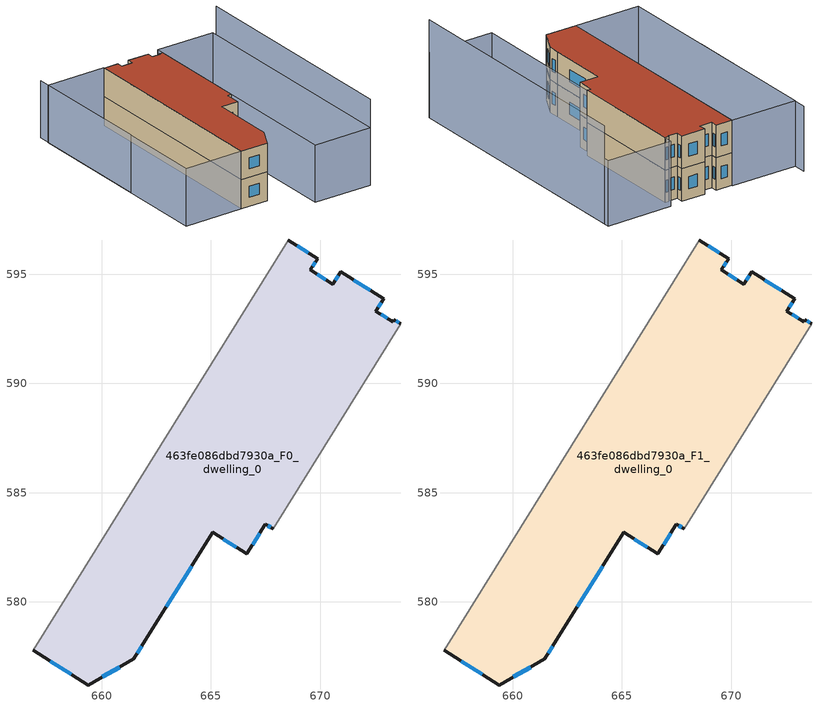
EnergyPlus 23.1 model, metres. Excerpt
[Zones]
463fe086dbd7930a_F0_dwelling_0
 floor ground (EU_floor_Construction): 672.91,593.87 672.56,593.31 673.32,592.83 673.38,592.92 673.69,592.73 667.86,583.34 667.5,583.57 666.65,582.2 665.09,583.18 662,578.24 661.47,577.39 659.39,576.2 656.88,577.78 668.54,596.57 669.89,595.72 669.56,595.19 670.59,594.55 670.94,595.11 z0
 wall outside (EU_wall_Construction): 673.69,592.73 673.38,592.92 673.32,592.83 672.56,593.31 672.91,593.87 670.94,595.11 670.59,594.55 669.56,595.19 669.89,595.72 668.54,596.57 / 656.88,577.78 659.39,576.2 661.47,577.39 662,578.24 665.09,583.18 666.65,582.2 667.5,583.57 667.86,583.34 z0:3
 wall adiabatic (EU_wall_Construction): 667.86,583.34 673.69,592.73 / 668.54,596.57 656.88,577.78 z0:3
 window (EU_Window_Construction): 672.67,593.48 672.8,593.7 / 673.09,592.98 672.8,593.16 / 673.6,592.79 673.48,592.86 / 667.62,583.49 667.75,583.41 / 666.91,582.63 667.24,583.14 / 665.58,582.88 666.16,582.51 / 662.96,579.78 664.13,581.64 / 661.63,577.66 661.83,577.98 / 660.04,576.57 660.82,577.02 / 657.66,577.28 658.61,576.69 / 669.47,595.98 668.96,596.3 / 669.66,595.36 669.79,595.55 / 670.27,594.75 669.88,594.99 / 670.83,594.93 670.7,594.72 / 672.3,594.26 671.55,594.72 z0.93:2.07
463fe086dbd7930a_F1_dwelling_0
 floor to 463fe086dbd7930a_F0_dwelling_0 (EU_floor_Construction): 672.91,593.87 672.56,593.31 673.32,592.83 673.38,592.92 673.69,592.73 667.86,583.34 667.5,583.57 666.65,582.2 665.09,583.18 662,578.24 661.47,577.39 659.39,576.2 656.88,577.78 668.54,596.57 669.89,595.72 669.56,595.19 670.59,594.55 670.94,595.11 z3
 wall outside (EU_wall_Construction): 673.69,592.73 673.38,592.92 673.32,592.83 672.56,593.31 672.91,593.87 670.94,595.11 670.59,594.55 669.56,595.19 669.89,595.72 668.54,596.57 / 656.88,577.78 659.39,576.2 661.47,577.39 662,578.24 665.09,583.18 666.65,582.2 667.5,583.57 667.86,583.34 z3:6
 wall adiabatic (EU_wall_Construction): 667.86,583.34 673.69,592.73 / 668.54,596.57 656.88,577.78 z3:6
 window (EU_Window_Construction): 672.67,593.48 672.8,593.7 / 673.09,592.98 672.8,593.16 / 673.6,592.79 673.48,592.86 / 667.62,583.49 667.75,583.41 / 666.91,582.63 667.24,583.14 / 665.58,582.88 666.16,582.51 / 662.96,579.78 664.13,581.64 / 661.63,577.66 661.83,577.98 / 660.04,576.57 660.82,577.02 / 657.66,577.28 658.61,576.69 / 669.47,595.98 668.96,596.3 / 669.66,595.36 669.79,595.55 / 670.27,594.75 669.88,594.99 / 670.83,594.93 670.7,594.72 / 672.3,594.26 671.55,594.72 z3.93:5.07
 roof outside (EU_roof_Construction): 667.86,583.34 673.69,592.73 673.38,592.92 673.32,592.83 672.56,593.31 672.91,593.87 670.94,595.11 670.59,594.55 669.56,595.19 669.89,595.72 668.54,596.57 656.88,577.78 659.39,576.2 661.47,577.39 662,578.24 665.09,583.18 666.65,582.2 667.5,583.57 z6
shading: 663.8,601.06 656.16,588.75 / 679.56,590.04 666.19,568.52 / 666.19,568.52 660.76,571.89 / 660.76,571.89 674.12,593.42 / 674.12,593.42 679.56,590.04 / 668.58,596.63 656.88,577.78 / 656.88,577.78 651.44,581.15 / 651.44,581.15 663.14,600 / 663.14,600 668.58,596.63 z0:6; 666.18,568.49 679.25,589.55 z0:9
[Building]
EU S2 Campaign: North Axis=0; Terrain=City; Solar Distribution=FullExterior
[Site:Location]
Montreal-Trudeau.Intl.AP: Latitude=45.4667; Longitude=-73.75; Time Zone=-5; Elevation=36
[SizingPeriod:WeatherFileDays]
AnnualSizingPeriod: Begin Month=1; Begin Day of Month=1; End Month=12; End Day of Month=31; Day of Week for Start Day=Monday; Use Weather File Daylight Saving Period=No; Use Weather File Rain and Snow Indicators=No
[MATERIAL]
EU_InternalMass_Material: Roughness=MediumRough; Thickness=0.1; Conductivity=1; Density=1800; Specific Heat=900; Thermal Absorptance=0.9; Solar Absorptance=0.7; Visible Absorptance=0.7
[MATERIAL:NOMASS] Roughness=MediumRough; Thermal Absorptance=0.9; Solar Absorptance=0.7; Visible Absorptance=0.7
Name | Thermal Resistance
EU_wall_NoMass; EU_floor_NoMass | 1.36485
EU_roof_NoMass | 2.55992
[WINDOWMATERIAL:SIMPLEGLAZINGSYSTEM]
EU_Window_SimpleGlazing: UFactor=3.92339; Solar Heat Gain Coefficient=0.8; Visible Transmittance=0.8
[CONSTRUCTION]
EU_wall_Construction: EU_wall_NoMass
EU_roof_Construction: EU_roof_NoMass
EU_floor_Construction: EU_floor_NoMass
EU_Window_Construction: EU_Window_SimpleGlazing
EU_InternalMass_Construction: EU_InternalMass_Material
[ZONE] Type=1; Multiplier=1; Ceiling Height=autocalculate; Floor Area=autocalculate; Part of Total Floor Area=Yes
Name | Volume
463fe086dbd7930a_F0_dwelling_0 | 353.339
463fe086dbd7930a_F1_dwelling_0 | 353.342
[INTERNALMASS] Construction=EU_InternalMass_Construction; Surface Area=117.78
Name | Zone or ZoneList
463fe086dbd7930a_F0_dwelling_0_EU_InternalMass | 463fe086dbd7930a_F0_dwelling_0
463fe086dbd7930a_F1_dwelling_0_EU_InternalMass | 463fe086dbd7930a_F1_dwelling_0
[OTHEREQUIPMENT] Fuel Type=Electricity; Design Level Calculation Method=Watts/Area; Power per Zone Floor Area=1; Fraction Latent=0; Fraction Radiant=0; Fraction Lost=0; Carbon Dioxide Generation Rate=0; EndUse Subcategory=EU_Step8_InternalGains
Name | Zone or ZoneList or Space or SpaceList | Schedule
EU_Step8_InternalGain_463fe086dbd7930a_F0_dwelling_0_f000 | 463fe086dbd7930a_F0_dwelling_0 | EU_Step8_GainSchedule_463fe086dbd7930a_F0_dwelling_0_f000
EU_Step8_InternalGain_463fe086dbd7930a_F1_dwelling_0_f000 | 463fe086dbd7930a_F1_dwelling_0 | EU_Step8_GainSchedule_463fe086dbd7930a_F1_dwelling_0_f000
[ZONEVENTILATION:DESIGNFLOWRATE] Schedule=EU_AlwaysOn; Design Flow Rate Calculation Method=AirChanges/Hour; Air Changes per Hour=0.860309; Ventilation Type=Natural; Fan Pressure Rise=0; Fan Total Efficiency=1; Constant Term Coefficient=1; Temperature Term Coefficient=0; Velocity Term Coefficient=0; Velocity Squared Term Coefficient=0; Minimum Indoor Temperature=-100; Maximum Indoor Temperature=100; Delta Temperature=-100; Minimum Outdoor Temperature=-100; Maximum Outdoor Temperature=100; Maximum Wind Speed=40
Name | Zone or ZoneList or Space or SpaceList
EU_ConstantAir_463fe086dbd7930a_F0_dwelling_0 | 463fe086dbd7930a_F0_dwelling_0
EU_ConstantAir_463fe086dbd7930a_F1_dwelling_0 | 463fe086dbd7930a_F1_dwelling_0
[HVACTEMPLATE:THERMOSTAT] Constant Heating Setpoint=20; Constant Cooling Setpoint=50
EU_HeatOnly_463fe086dbd7930a_F0_dwelling_0; EU_HeatOnly_463fe086dbd7930a_F1_dwelling_0
[HVACTEMPLATE:ZONE:IDEALLOADSAIRSYSTEM] System Availability Schedule=EU_AlwaysOn; Maximum Heating Supply Air Temperature=50; Minimum Cooling Supply Air Temperature=13; Maximum Heating Supply Air Humidity Ratio=0.0156; Minimum Cooling Supply Air Humidity Ratio=0.0077; Heating Limit=NoLimit; Cooling Limit=NoLimit; Heating Availability Schedule=EU_AlwaysOn; Cooling Availability Schedule=EU_CoolingOff; Dehumidification Control Type=ConstantSensibleHeatRatio; Cooling Sensible Heat Ratio=0.7; Dehumidification Setpoint=60; Humidification Control Type=None; Humidification Setpoint=30; Outdoor Air Method=None; Outdoor Air Flow Rate per Person=0.00944; Outdoor Air Flow Rate per Zone Floor Area=0; Outdoor Air Flow Rate per Zone=0; Demand Controlled Ventilation Type=None; Outdoor Air Economizer Type=NoEconomizer; Heat Recovery Type=None; Sensible Heat Recovery Effectiveness=0.7; Latent Heat Recovery Effectiveness=0.65
Name | Template Thermostat
463fe086dbd7930a_F0_dwelling_0 | EU_HeatOnly_463fe086dbd7930a_F0_dwelling_0
463fe086dbd7930a_F1_dwelling_0 | EU_HeatOnly_463fe086dbd7930a_F1_dwelling_0
[SIZING:ZONE] Zone Cooling Design Supply Air Temperature Input Method=SupplyAirTemperature; Zone Cooling Design Supply Air Temperature=13; Zone Heating Design Supply Air Temperature Input Method=SupplyAirTemperature; Zone Heating Design Supply Air Temperature=50; Zone Cooling Design Supply Air Humidity Ratio=0.008; Zone Heating Design Supply Air Humidity Ratio=0.008; Cooling Design Air Flow Method=DesignDay; Cooling Design Air Flow Rate=0; Cooling Minimum Air Flow per Zone Floor Area=0.000762; Cooling Minimum Air Flow=0; Cooling Minimum Air Flow Fraction=0.2; Heating Design Air Flow Method=DesignDay; Heating Design Air Flow Rate=0; Heating Maximum Air Flow per Zone Floor Area=0.002032; Heating Maximum Air Flow=0.141576; Heating Maximum Air Flow Fraction=0.3; Account for Dedicated Outdoor Air System=No; Dedicated Outdoor Air System Control Strategy=NeutralSupplyAir; Dedicated Outdoor Air Low Setpoint Temperature for Design=autosize; Dedicated Outdoor Air High Setpoint Temperature for Design=autosize; Zone Load Sizing Method=Sensible Load Only No Latent Load; Zone Latent Cooling Design Supply Air Humidity Ratio Input Method=HumidityRatioDifference; Zone Cooling Design Supply Air Humidity Ratio Difference=0.005; Zone Latent Heating Design Supply Air Humidity Ratio Input Method=HumidityRatioDifference; Zone Humidification Design Supply Air Humidity Ratio Difference=0.005
463fe086dbd7930a_F0_dwelling_0; 463fe086dbd7930a_F1_dwelling_0
[SCHEDULE:CONSTANT]
Name | Hourly Value
EU_AlwaysOn | 1
EU_CoolingOff | 0
[SCHEDULE:FILE] Column Number=1; Rows to Skip at Top=0; Number of Hours of Data=8760; Column Separator=Comma; Interpolate to Timestep=No; Minutes per Item=60; Adjust Schedule for Daylight Savings=Yes
Name | File
EU_Step8_GainSchedule_463fe086dbd7930a_F0_dwelling_0_f000 | ../../schedules/463fe086dbd7930a/463fe086dbd7930a_F0_dwelling_0_f000_gain.csv
EU_Step8_GainSchedule_463fe086dbd7930a_F1_dwelling_0_f000 | ../../schedules/463fe086dbd7930a/463fe086dbd7930a_F1_dwelling_0_f000_gain.csv
